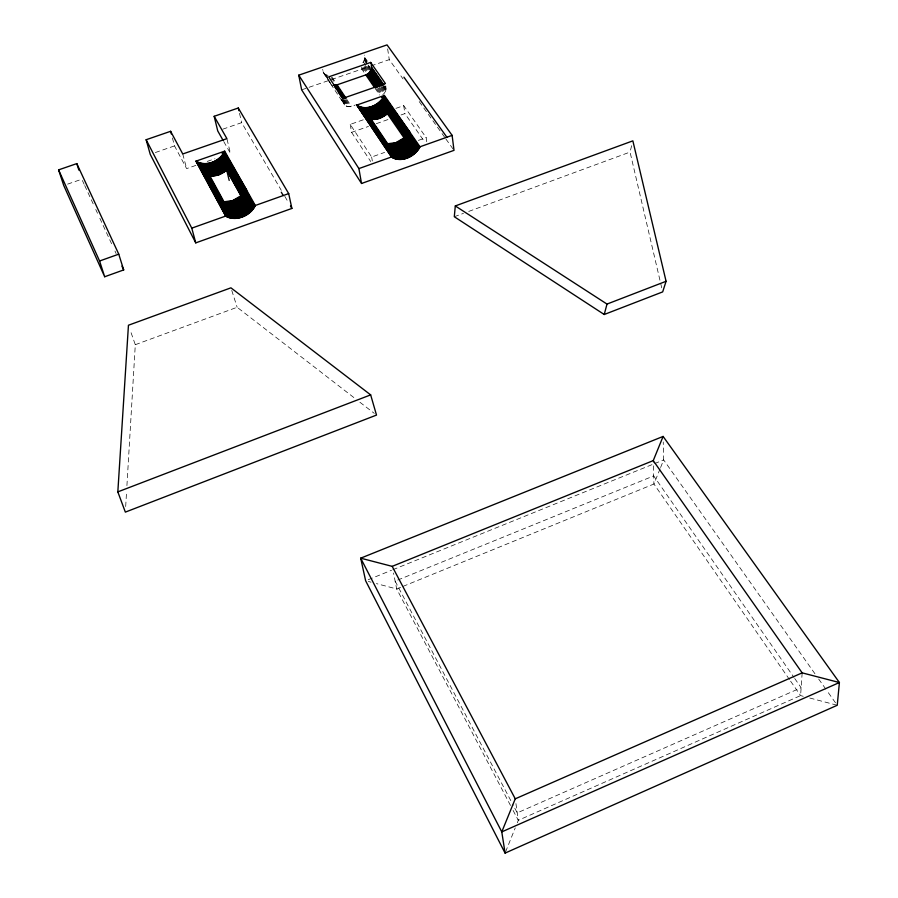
<?xml version="1.0" encoding="UTF-8"?>
<svg xmlns="http://www.w3.org/2000/svg" width="898" height="898" viewBox="0 0 898 898"><rect width="100%" height="100%" fill="white"/><g stroke="black" fill="none" stroke-linecap="round" stroke-linejoin="round"><path stroke-width="0.67" stroke-dasharray="4.49 3.37" d="M125.686 506.528L126.596 491.184M126.921 485.605L135.295 344.697L130.277 330.43M362.893 62.737L364.7 58.92L364.307 55.092M378.99 87.533L383.626 94.223L385.994 90.507L385.792 85.849M802.161 672.86L800.601 695.591L518.303 820.312L517.282 822.837M661.725 287.831L630.048 152.076L631.911 144.589M505.585 851.843L515.25 827.877M660.075 468.801L653.935 484.022L401.855 586.854M660.591 467.532L663.656 459.922L663.24 441.962M397.724 580.063L653.699 475.906L793.933 677.361M400.564 587.382L396.692 588.965L376.43 583.61M368.225 579.715L391.55 570.252M392.841 569.725L653.295 464.131M654.586 463.604L663.656 459.922L815.44 674.454M454.298 216.732L463.48 213.354M468.722 211.423L630.048 152.076M135.295 344.697L237.139 307.273L355.496 398.824M363.263 119.816L350.209 124.395L371.649 157.027L384.625 152.402M418.378 140.402L426.168 137.641L426.909 142.984M350.209 124.395L351.612 132.354L368.506 126.405M376.307 123.666L389.305 119.086M401.002 114.978L404.897 113.608L424.889 142.221M395.895 108.377L403.718 105.627L426.168 137.641M343.115 99.476C342.059 106.772 350.568 108.512 355.339 104.898M172.394 137.933L174.526 145.891L186.627 168.622L196.931 165.019M207.236 161.416L214.97 158.722M155.343 152.537L174.526 145.891M222.771 129.189L241.652 122.656L281.276 190.309M67.608 184.135L81.797 179.218M301.649 89.845L369.65 66.396M370.964 65.947L389.272 59.638L403.034 78.912M328.039 75.511L323.942 73.67L322.629 69.404M368.337 581.477L371.031 582.185M803.216 696.287L800.601 695.591L790.24 680.65M809.76 698.015L837.239 705.267L826.744 690.439M359.918 402.248L374.298 413.372M419.209 101.597L445.105 137.877M445.913 139.01L454.006 150.348M818.673 679.023L825.935 689.294M364.678 57.371L367.664 61.648M384.602 85.916L386.151 88.139M364.745 58.134L366.979 61.333M384.658 86.679L386.207 88.913M364.7 58.92L366.934 62.119M383.828 86.354L386.151 89.699M364.543 59.717L367.518 63.994M368.27 65.06L370.504 68.27M382.885 86.051L385.994 90.507M794.73 678.506L801.139 687.722L517.248 812.881L512.679 804.204M364.285 60.503L367.26 64.779M368 65.857L370.975 70.134M382.615 86.848L385.713 91.304M367.63 66.632L370.605 70.908M381.459 86.511L385.332 92.09M363.443 62.029L365.677 65.24M366.418 66.306L370.133 71.66M380.976 87.274L384.849 92.842M365.116 65.947L369.572 72.368M380.404 87.982L384.277 93.56M789.443 679.494L653.935 484.022L653.284 461.987M364.476 66.598L368.932 73.03M363.78 67.193L366.743 71.47M378.271 88.127L382.907 94.829M363.017 67.709L365.98 71.986M377.497 88.644L381.358 94.234M361.467 67.058L365.913 73.49M376.677 89.082L380.539 94.672M361.366 68.472L364.33 72.76M375.061 88.318L379.686 95.02M332.047 77.25L335.65 82.661M346.864 99.498L351.376 106.278M331.194 77.497L334.067 81.83M345.999 99.757L350.501 106.525M345.124 99.903L349.625 106.682M344.26 99.947L348.761 106.727M343.429 99.891L347.919 106.671M326.423 75.286L327.86 77.453M342.632 99.734L347.133 106.514M325.693 75.017L327.849 78.272M341.891 99.465L346.392 106.256M323.044 71.672L332.507 85.95M341.487 99.521L345.719 105.897M324.447 74.197L330.902 83.963M341.386 99.79L345.124 105.448M323.235 72.39L330.408 83.435M330.745 83.952L344.619 104.909M351.612 132.354L370.694 161.517M284.812 196.348L288.348 202.398M223.748 141.536L230.427 153.322L226.902 138.64M395.12 581.118L512.028 802.958M510.502 805.472L396.692 588.965L393.504 573.003M513.095 810.423L518.303 820.312L515.8 802.666M82.38 180.487L84.12 184.258M84.704 185.516L93.437 204.418M95.76 209.459L97.5 213.241M99.835 218.281L112.048 244.739M114.966 251.036L116.123 253.55M329.701 82.156L330.004 82.829M231.763 290.424L237.139 307.273M182.754 153.973L186.627 168.622M239.508 113.339L241.652 122.656M371.649 157.027L372.322 161.011M387.644 48.919L389.272 59.638M403.718 105.627L404.897 113.608"/><path stroke-width="1.35" d="M333.686 85.209L337.098 84.827L365.812 74.904C370.997 73.344 372.793 67.137 370.661 62.422L328.679 76.88L342.913 98.342L385.433 83.559L370.661 62.422M117.829 491.88L128.448 325.233L230.932 287.831L370.661 394.884L376.509 415.078L125.35 512.118L117.829 491.88L370.661 394.884M455.297 205.945L454.298 216.732L604.231 314.502L662.679 291.895L666.08 281.298L632.854 140.851L455.297 205.945L607.003 304.074L666.08 281.298M604.231 314.502L607.003 304.074M663.106 436.439L653.25 460.607L392.179 566.357L360.693 558.174L501.78 831.885L839.405 682.536L802.161 672.86L515.261 798.827L501.78 831.885L505.08 853.1L837.239 705.267L839.405 682.536L663.106 436.439L360.693 558.174L365.632 580.759L505.08 853.1M224.668 151.145L195.944 161.157C205.934 167.219 219.999 161.359 224.668 151.145L255.313 205.507M195.944 161.157L225.667 216.07C236.084 222.053 250.351 215.846 255.335 205.474L288.696 193.609L291.884 208.437L195.753 242.875L150.224 154.299L146.138 139.729L170.62 131.299L182.754 153.973L226.902 138.64L214.173 116.302L238.273 108.007L288.696 193.609M384.142 96.378L383.76 97.141L381.661 97.265L384.142 96.378L409.982 132.343L409.578 133.117L384.569 98.275M356.731 105.088C366.261 111.543 379.742 105.021 384.4 95.435L420.006 146.812C415.044 156.499 401.417 163.38 391.494 156.97L356.731 105.088L384.4 95.435M209.975 176.087L218.506 174.987L226.711 170.216L229.203 180.419M223.995 201.792L232.627 200.624L240.967 195.764M371.301 119.445L379.371 118.469L387.408 113.788M387.655 143.736L395.827 142.703L403.999 137.944M361.524 183.484L454.006 150.348L452.121 135.362L387.038 44.9L298.753 75.174L301.649 89.845L361.524 183.484L358.897 168.588L298.753 75.174M104.673 276.752L123.688 269.928L118.761 254.168L76.801 163.604L58.595 169.868L63.736 185.471L104.673 276.752L99.577 261.004L58.595 169.868M420.017 146.778L452.121 135.362M99.577 261.004L118.761 254.168M146.138 139.729L191.779 228.148L225.667 216.07M358.897 168.588L391.494 156.97M403.909 77.149L446.878 137.237M653.25 460.607L802.161 672.86M371.39 66.991L383.816 84.805M371.458 67.754L383.109 84.457M371.402 68.54L383.053 85.243M371.244 69.337L382.11 84.928M370.975 70.134L381.83 85.737M370.605 70.908L380.685 85.4M370.133 71.66L380.202 86.152M369.572 72.368L379.641 86.87M368.932 73.03L378.215 86.421M384.007 96.187L419.591 147.586M368.225 73.614L377.497 87.016M383.558 96.962L419.119 148.372M367.462 74.13L376.722 87.533M383.064 97.736L418.603 149.158M366.653 74.568L375.903 87.97M382.537 98.477L418.053 149.921M365.812 74.904L374.286 87.196M381.976 99.207L417.469 150.673M381.381 99.925L416.84 151.392M380.752 100.61L416.189 152.099M380.101 101.283L415.505 152.783M379.315 102.002L414.786 153.446M378.687 102.54L386.78 114.338M403.348 138.494L414.045 154.086M377.946 103.124L386.028 114.933M402.596 139.1L413.271 154.692M377.182 103.685L385.264 115.494M401.81 139.673L412.474 155.264M376.397 104.213L384.467 116.022M401.002 140.211L411.666 155.803M375.589 104.707L383.648 116.516M400.171 140.717L410.824 156.319M374.769 105.167L382.829 116.976M399.329 141.188L409.971 156.791M373.927 105.594L381.976 117.413M398.476 141.615L409.106 157.229M373.074 105.975L381.122 117.806M397.601 142.019L408.231 157.644M372.21 106.323L380.247 118.154M396.725 142.378L407.344 158.003M371.345 106.638L379.371 118.469M395.827 142.703L406.446 158.329M370.47 106.918L378.496 118.749M394.94 142.984L405.537 158.62M369.583 107.143L377.609 118.985M394.042 143.231L404.639 158.867M368.708 107.333L376.722 119.176M393.144 143.433L403.73 159.081M367.821 107.491L375.835 119.333M392.246 143.59L402.832 159.238M366.945 107.603L374.949 119.445M391.348 143.714L401.922 159.361M366.081 107.67L374.073 119.513M390.462 143.792L401.036 159.451M365.217 107.693L373.209 119.546M389.586 143.826L400.149 159.485M364.364 107.67L372.356 119.524M388.722 143.815L399.273 159.485M363.522 107.614L371.514 119.468M387.869 143.77L398.42 159.429M363.32 107.592L398.207 159.406M362.702 107.513L397.578 159.339M361.894 107.367L396.759 159.204M361.108 107.188L395.951 159.036M360.345 106.952L395.176 158.811M359.604 106.694L394.413 158.553M358.897 106.379L393.694 158.261M358.201 106.043L392.987 157.925M357.55 105.65L392.325 157.543M356.921 105.234L391.685 157.128M337.098 84.827L346.112 98.376M336.234 85.074L345.247 98.623M335.369 85.22L344.372 98.78M334.516 85.265L343.507 98.825M334.438 86.331L336.683 89.721M338.176 91.989L342.677 98.769M290.469 206.024L291.884 208.437M281.287 192.194L283.252 195.551M226.565 155.657L246.681 190.185L246.31 190.971L226.902 157.61M223.074 140.357L217.743 130.94L214.173 116.302M224.309 151.897L254.931 206.282M223.894 152.682L254.493 207.068M223.422 153.446L253.999 207.853M222.929 154.198L253.472 208.617M222.378 154.927L252.91 209.369M221.795 155.646L252.304 210.11M221.177 156.342L251.653 210.817M220.526 157.015L250.98 211.513M219.842 157.666L250.261 212.175M219.752 157.745L250.172 212.254M219.123 158.295L226.072 170.766M240.327 196.325L249.521 212.815M218.382 158.89L225.319 171.361M239.553 196.931L248.746 213.432M217.608 159.451L224.545 171.933M238.767 197.515L247.938 214.016M216.811 159.99L223.737 172.472M237.948 198.054L247.107 214.566M215.98 160.495L222.906 172.977M237.106 198.57L246.265 215.082M215.138 160.955L222.064 173.449M236.241 199.053L245.39 215.576M214.285 161.393L221.189 173.886M235.355 199.502L244.503 216.025M213.398 161.797L220.313 174.291M234.457 199.917L243.594 216.44M212.512 162.156L219.415 174.661M233.547 200.288L242.673 216.822M211.614 162.482L218.506 174.987M232.627 200.624L241.742 217.159M210.693 162.763L217.585 175.278M231.695 200.916L240.799 217.462M209.773 163.009L216.654 175.525M230.752 201.174L239.856 217.731M208.852 163.212L215.722 175.727M229.809 201.388L238.902 217.945M207.932 163.38L214.79 175.896M228.867 201.567L237.948 218.124M207 163.503L213.87 176.03M227.924 201.702L236.993 218.259M206.08 163.582L212.938 176.109M226.992 201.792L236.051 218.36M205.171 163.616L212.018 176.154M226.049 201.837L235.108 218.416M204.261 163.616L211.109 176.154M225.129 201.848L234.176 218.427M203.363 163.571L210.199 176.109M224.219 201.803L233.256 218.394M203.139 163.548L233.031 218.371M202.488 163.481L232.358 218.315M201.612 163.346L231.459 218.192M200.759 163.178L230.595 218.034M199.94 162.965L229.742 217.832M199.132 162.718L228.911 217.597M198.346 162.415L228.114 217.305M197.582 162.089L227.34 216.979M196.864 161.719L226.599 216.62M196.168 161.303L225.892 216.216M392.179 566.357L515.261 798.827M121.948 266.156L123.688 269.928M76.801 163.604L78.878 170.115M191.779 228.148L195.753 242.875M170.62 131.299L171.327 133.959M238.273 108.007L238.89 110.667M224.489 152.088L224.13 152.851L221.907 152.997L224.489 152.088"/></g></svg>
